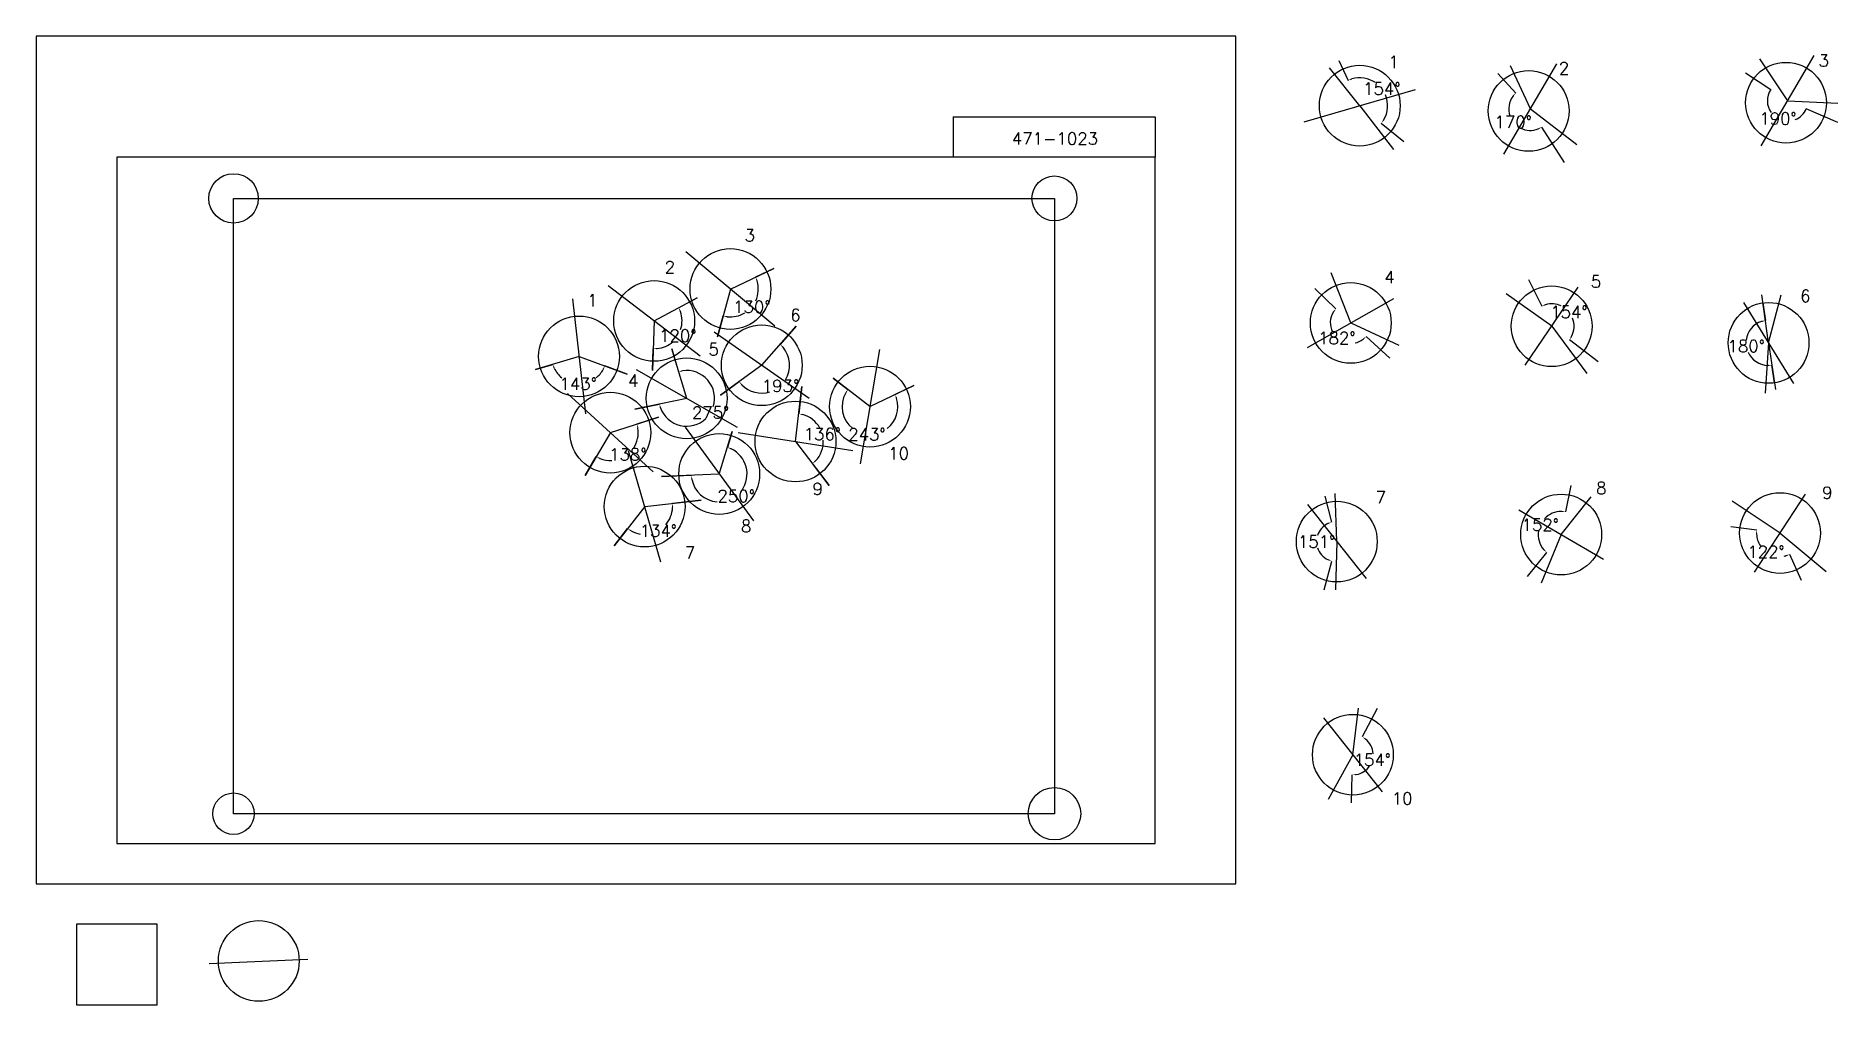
# Model space of a CAD drawing. Extents: x 0 to 2230150, y -150000 to 1050000.
import ezdxf

# ---------------------------------------------------------------- set-up
doc = ezdxf.new("R2010")
doc.units = 0
doc.header["$MEASUREMENT"] = 0
doc.layers.get('0').update_dxf_attribs({"linetype": 'CONTINUOUS'})
doc.layers.get('Defpoints').update_dxf_attribs({"linetype": 'CONTINUOUS'})
for name, color, linetype in [('_0-0_', 7, 'CONTINUOUS'), ('_0-1_V-nasSTD', 7, 'CONTINUOUS'), ('_0-2_番号', 7, 'CONTINUOUS'), ('ADD_LINE', 7, 'CONTINUOUS'), ('文字', 7, 'CONTINUOUS'), ('画像', 7, 'CONTINUOUS')]:
    doc.layers.add(name, color=color, linetype=linetype)
doc.layers.add('位置合わせ用', color=7, linetype='CONTINUOUS', plot=False)
doc.styles.get("Standard").update_dxf_attribs({"font": 'txt', "height": 15000, "bigfont": 'bigfont.shx'})
doc.dimstyles.get("Standard").update_dxf_attribs({"dimtxt": 0.18, "dimasz": 0.18, "dimexe": 0.18, "dimexo": 0.0625, "dimgap": 0.09, "dimtad": 0, "dimtih": 1, "dimtoh": 1, "dimdec": 4, "dimzin": 0, "dimdsep": 46, "dimtxsty": 'Standard', "dimcen": 0.09, "dimadec": 0, "dimazin": 0, "dimtfac": 1, "dimtdec": 4, "dimtofl": 0, "dimtmove": 0, "dimatfit": 3, "dimfxl": 1, "dimtolj": 1, "dimtzin": 0, "dimarcsym": 0})
picture_1 = doc.add_image_def('image1.jpg', size_in_pixel=(800, 600))

# ---------------------------------------------------------------- blocks, each defined once
blk = doc.blocks.new('-000-CCURVE_ORG002')
at = {"layer": '_0-0_', "color": 5, "linetype": 'Continuous'}
for p, q in [((30, -10), (10, -10)), ((10, -10), (10, -30)), ((30, -30), (30, -10)), ((10, -30), (30, -30))]:
    blk.add_line(p, q, dxfattribs=at)
blk = doc.blocks.new('-008-$$ATRU$$11$$背景色$$色$$0_0_0')
at = {"layer": '_0-2_番号'}
blk.add_blockref('-000-CCURVE_ORG002', (0, 0), dxfattribs=at)
blk = doc.blocks.new('*D27')
at = {"layer": 'ADD_LINE', "color": 0, "linetype": 'Continuous', "lineweight": -2}
for p, q in [((1612482, 1019756), (1623866, 995044)), ((1692790, 918934), (1664951, 941812))]:
    blk.add_line(p, q, dxfattribs=at)
for start, end in [(55.935441, 106.423298), (328.898292, 23.176446)]:
    blk.add_arc((1638300, 963714), 34496, start, end, dxfattribs=at)
at = {"layer": 'ADD_LINE', "color": 0}
for points in [[(1628254, 997582), (1628840, 996022), (1623866, 995045)], [(1667157, 946376), (1668518, 945414), (1664951, 941812)]]:
    blk.add_solid(points, dxfattribs=at)
at = {"layer": 'Defpoints', "color": 0}
for p in [(1612482, 1019756), (1638300, 963714), (1672046, 970868), (1692790, 918934)]:
    blk.add_point(p, dxfattribs=at)
at = {"layer": 'ADD_LINE', "color": 0, "linetype": 'Continuous', "insert": (1665608, 984790), "char_height": 15000, "attachment_point": 5}
blk.add_mtext('\\A1;154%%d', dxfattribs=at)
blk = doc.blocks.new('*D28')
at = {"color": 0, "linetype": 'Continuous', "lineweight": -2}
for p, q in [((1809179, 1003391), (1831324, 979396)), ((1891517, 893504), (1863720, 937271))]:
    blk.add_line(p, q, dxfattribs=at)
for start, end in [(143.458517, 199.177328), (242.968088, 291.666013)]:
    blk.add_arc((1849418, 959791), 26678, start, end, dxfattribs=at)
at = {"color": 0}
for points in [[(1828604, 975119), (1827364, 976233), (1831324, 979396)], [(1859646, 934256), (1858888, 935740), (1863721, 937271)]]:
    blk.add_solid(points, dxfattribs=at)
at = {"layer": 'Defpoints', "color": 0}
for p in [(1809179, 1003391), (1849418, 959791), (1823088, 955491), (1891518, 893504)]:
    blk.add_point(p, dxfattribs=at)
at = {"color": 0, "linetype": 'Continuous', "insert": (1828270, 943528), "char_height": 15000, "attachment_point": 5}
blk.add_mtext('\\A1;170%%d', dxfattribs=at)
blk = doc.blocks.new('*D31')
at = {"layer": 'ADD_LINE', "color": 0, "linetype": 'Continuous', "lineweight": -2}
for p, q in [((2115662, 1004203), (2146913, 983688)), ((2230150, 942907), (2190978, 959896))]:
    blk.add_line(p, q, dxfattribs=at)
for start, end in [(146.716384, 215.556167), (291.744567, 336.55299)]:
    blk.add_arc((2167922, 969896), 25131, start, end, dxfattribs=at)
at = {"layer": 'ADD_LINE', "color": 0}
for points in [[(2146913, 983688), (2146913, 983688), (2146913, 983688)], [(2190978, 959896), (2190978, 959896), (2190978, 959896)]]:
    blk.add_solid(points, dxfattribs=at)
at = {"layer": 'Defpoints', "color": 0}
for p in [(2115662, 1004204), (2167922, 969896), (2146156, 957332), (2230150, 942907)]:
    blk.add_point(p, dxfattribs=at)
at = {"layer": 'ADD_LINE', "color": 0, "linetype": 'Continuous', "insert": (2155982, 947782), "char_height": 15000, "attachment_point": 5}
blk.add_mtext('\\A1;190%%d', dxfattribs=at)
blk = doc.blocks.new('*D492')
at = {"color": 0, "linetype": 'Continuous', "lineweight": -2}
for p, q in [((1582560, 737261), (1608834, 712185)), ((1675657, 651191), (1646046, 677753))]:
    blk.add_line(p, q, dxfattribs=at)
for start, end in [(147.654398, 205.986177), (282.024317, 306.788949)]:
    blk.add_arc((1627174, 694681), 25352, start, end, dxfattribs=at)
at = {"color": 0}
for points in [[(1606412, 707733), (1605099, 708759), (1608834, 712185)], [(1642919, 673763), (1641794, 674993), (1646046, 677753)]]:
    blk.add_solid(points, dxfattribs=at)
at = {"layer": 'Defpoints', "color": 0}
for p in [(1582560, 737262), (1627174, 694681), (1602920, 687300), (1675658, 651190)]:
    blk.add_point(p, dxfattribs=at)
at = {"color": 0, "linetype": 'Continuous', "insert": (1609955, 676073), "char_height": 15000, "attachment_point": 5}
blk.add_mtext('\\A1;182%%d', dxfattribs=at)
blk = doc.blocks.new('*D493')
at = {"color": 0, "linetype": 'Continuous', "lineweight": -2}
for p, q in [((1847215, 748386), (1863522, 715452)), ((1933285, 646506), (1897834, 673710))]:
    blk.add_line(p, q, dxfattribs=at)
for start, end in [(64.877904, 105.999917), (332.840982, 21.383423)]:
    blk.add_arc((1875830, 690596), 27737, start, end, dxfattribs=at)
at = {"color": 0}
for points in [[(1867883, 718035), (1868485, 716481), (1863522, 715453)], [(1899804, 678380), (1901213, 677489), (1897835, 673710)]]:
    blk.add_solid(points, dxfattribs=at)
at = {"layer": 'Defpoints', "color": 0}
for p in [(1847214, 748386), (1887525, 715747), (1875830, 690596), (1933286, 646506)]:
    blk.add_point(p, dxfattribs=at)
at = {"color": 0, "linetype": 'Continuous', "insert": (1897257, 708209), "char_height": 15000, "attachment_point": 5}
blk.add_mtext('\\A1;154%%d', dxfattribs=at)
blk = doc.blocks.new('*D494')
at = {"color": 0, "linetype": 'Continuous', "lineweight": -2}
for p, q in [((2097719, 442479), (2129651, 438247)), ((2185031, 375777), (2170441, 407971))]:
    blk.add_line(p, q, dxfattribs=at)
for start, end in [(182.32444, 213.011449), (280.28229, 284.506363)]:
    blk.add_arc((2158450, 434431), 29051, start, end, dxfattribs=at)
at = {"color": 0}
for points in [[(2130255, 433215), (2128590, 433290), (2129651, 438247)], [(2166004, 405520), (2165449, 407092), (2170441, 407970)]]:
    blk.add_solid(points, dxfattribs=at)
at = {"layer": 'Defpoints', "color": 0}
for p in [(2097719, 442479), (2158450, 434431), (2134111, 418569), (2185032, 375776)]:
    blk.add_point(p, dxfattribs=at)
at = {"color": 0, "linetype": 'Continuous', "insert": (2141135, 411104), "char_height": 15000, "attachment_point": 5}
blk.add_mtext('\\A1;122%%d', dxfattribs=at)
blk = doc.blocks.new('*D495')
at = {"color": 0, "linetype": 'Continuous', "lineweight": -2}
for p, q in [((1899485, 493442), (1893065, 460614)), ((1845899, 380648), (1869761, 410403))]:
    blk.add_line(p, q, dxfattribs=at)
for start, end in [(88.997379, 136.834749), (170.916699, 221.208715)]:
    blk.add_arc((1887594, 432640), 28505, start, end, dxfattribs=at)
at = {"color": 0}
for points in [[(1888005, 460311), (1888181, 461969), (1893065, 460615)], [(1865573, 413259), (1866726, 414463), (1869761, 410403)]]:
    blk.add_solid(points, dxfattribs=at)
at = {"layer": 'Defpoints', "color": 0}
for p in [(1899486, 493442), (1869381, 454567), (1887594, 432640), (1845899, 380648)]:
    blk.add_point(p, dxfattribs=at)
at = {"color": 0, "linetype": 'Continuous', "insert": (1861739, 444640), "char_height": 15000, "attachment_point": 5}
blk.add_mtext('\\A1;152%%d', dxfattribs=at)
blk = doc.blocks.new('*D496')
at = {"color": 0, "linetype": 'Continuous', "lineweight": -2}
for p, q in [((1594921, 479957), (1603443, 448007)), ((1594453, 364310), (1603625, 399771))]:
    blk.add_line(p, q, dxfattribs=at)
for start, end in [(116.442259, 162.722612), (197.730428, 243.989803)]:
    blk.add_arc((1609870, 423913), 24936, start, end, dxfattribs=at)
at = {"color": 0}
for points in [[(1599060, 445461), (1598471, 447020), (1603443, 448007)], [(1598646, 400720), (1599223, 402284), (1603625, 399771)]]:
    blk.add_solid(points, dxfattribs=at)
at = {"layer": 'Defpoints', "color": 0}
for p in [(1594921, 479958), (1587247, 434403), (1609870, 423913), (1594453, 364310)]:
    blk.add_point(p, dxfattribs=at)
at = {"color": 0, "linetype": 'Continuous', "insert": (1584933, 423819), "char_height": 15000, "attachment_point": 5}
blk.add_mtext('\\A1;151%%d', dxfattribs=at)
blk = doc.blocks.new('*D497')
at = {"color": 0, "linetype": 'Continuous', "lineweight": -2}
for p, q in [((2137280, 719501), (2140368, 697666)), ((2151611, 620534), (2148379, 642348))]:
    blk.add_line(p, q, dxfattribs=at)
for start, end in [(108.314688, 172.816777), (204.310121, 268.164898)]:
    blk.add_arc((2144282, 669994), 27948, start, end, dxfattribs=at)
at = {"color": 0}
for points in [[(2135690, 695715), (2135310, 697337), (2140368, 697666)], [(2143435, 641228), (2143339, 642892), (2148379, 642348)]]:
    blk.add_solid(points, dxfattribs=at)
at = {"layer": 'Defpoints', "color": 0}
for p in [(2137280, 719501), (2144282, 669994), (2122350, 652671), (2151611, 620534)]:
    blk.add_point(p, dxfattribs=at)
at = {"color": 0, "linetype": 'Continuous', "insert": (2116623, 665988), "char_height": 15000, "attachment_point": 5}
blk.add_mtext('\\A1;180%%d', dxfattribs=at)
blk = doc.blocks.new('*D662')
at = {"color": 0, "linetype": 'Continuous', "lineweight": -2}
for p, q in [((1659684, 217062), (1641346, 182000)), ((1628066, 100544), (1629066, 134978))]:
    blk.add_line(p, q, dxfattribs=at)
for start, end in [(2.755917, 50.881259), (279.845571, 326.395586)]:
    blk.add_arc((1629789, 159904), 24936, start, end, dxfattribs=at)
at = {"color": 0}
for points in [[(1645980, 179947), (1645064, 178555), (1641346, 182001)], [(1633993, 136166), (1634112, 134504), (1629066, 134978)]]:
    blk.add_solid(points, dxfattribs=at)
at = {"layer": 'Defpoints', "color": 0}
for p in [(1659684, 217062), (1629789, 159904), (1648804, 143771), (1628066, 100544)]:
    blk.add_point(p, dxfattribs=at)
at = {"color": 0, "linetype": 'Continuous', "insert": (1653916, 153603), "char_height": 15000, "attachment_point": 5}
blk.add_mtext('\\A1;154%%d', dxfattribs=at)
blk = doc.blocks.new('*D665')
at = {"layer": 'ADD_LINE', "color": 0, "linetype": 'Continuous', "lineweight": -2}
for p, q in [((913286, 762242), (890575, 751460)), ((843609, 677342), (850533, 703333))]:
    blk.add_line(p, q, dxfattribs=at)
for start, end in [(335.028973, 17.08372), (263.395058, 301.01829)]:
    blk.add_arc((859413, 736666), 34496, start, end, dxfattribs=at)
at = {"layer": 'ADD_LINE', "color": 0}
for points in [[(893163, 747102), (891610, 746498), (890575, 751460)], [(855601, 703218), (855289, 701581), (850533, 703333)]]:
    blk.add_solid(points, dxfattribs=at)
at = {"layer": 'Defpoints', "color": 0}
for p in [(913286, 762242), (859413, 736666), (875884, 706357), (843609, 677342)]:
    blk.add_point(p, dxfattribs=at)
at = {"layer": 'ADD_LINE', "color": 0, "linetype": 'Continuous', "insert": (885930, 714603), "char_height": 15000, "attachment_point": 5}
blk.add_mtext('\\A1;130%%d', dxfattribs=at)
blk = doc.blocks.new('*D668')
at = {"layer": 'ADD_LINE', "color": 0, "linetype": 'Continuous', "lineweight": -2}
for p, q in [((818432, 725720), (795416, 713411)), ((762808, 635770), (763767, 662670))]:
    blk.add_line(p, q, dxfattribs=at)
for start, end in [(341.832094, 19.825678), (276.268214, 311.699353)]:
    blk.add_arc((764998, 697143), 34496, start, end, dxfattribs=at)
at = {"layer": 'ADD_LINE', "color": 0}
for points in [[(798210, 709182), (796687, 708504), (795417, 713411)], [(768733, 663687), (768795, 662021), (763767, 662670)]]:
    blk.add_solid(points, dxfattribs=at)
at = {"layer": 'Defpoints', "color": 0}
for p in [(818432, 725720), (764998, 697143), (786243, 669967), (762808, 635770)]:
    blk.add_point(p, dxfattribs=at)
at = {"layer": 'ADD_LINE', "color": 0, "linetype": 'Continuous', "insert": (794267, 678888), "char_height": 15000, "attachment_point": 5}
blk.add_mtext('\\A1;120%%d', dxfattribs=at)
blk = doc.blocks.new('*D671')
at = {"layer": 'ADD_LINE', "color": 0, "linetype": 'Continuous', "lineweight": -2}
for p, q in [((618185, 636941), (639534, 643397)), ((731775, 631086), (703896, 641422))]:
    blk.add_line(p, q, dxfattribs=at)
for start, end in [(205.26785, 231.144174), (308.855826, 331.216436)]:
    blk.add_arc((672047, 653230), 33967, start, end, dxfattribs=at)
at = {"layer": 'ADD_LINE', "color": 0}
for points in [[(642107, 639030), (640552, 638432), (639534, 643397)], [(702575, 636528), (701059, 637221), (703896, 641422)]]:
    blk.add_solid(points, dxfattribs=at)
at = {"layer": 'Defpoints', "color": 0}
for p in [(672047, 653230), (618184, 636941), (731775, 631086), (657390, 622588)]:
    blk.add_point(p, dxfattribs=at)
at = {"layer": 'ADD_LINE', "color": 0, "linetype": 'Continuous', "insert": (671005, 619278), "char_height": 15000, "attachment_point": 5}
blk.add_mtext('\\A1;143%%d', dxfattribs=at)
blk = doc.blocks.new('*D674')
at = {"layer": 'ADD_LINE', "color": 0, "linetype": 'Continuous', "lineweight": -2}
for p, q in [((940805, 690630), (921001, 668140)), ((847122, 605323), (870248, 622042))]:
    blk.add_line(p, q, dxfattribs=at)
for start, end in [(328.479038, 40.320903), (224.176741, 286.733678)]:
    blk.add_arc((898203, 642251), 34496, start, end, dxfattribs=at)
at = {"layer": 'ADD_LINE', "color": 0}
for points in [[(925098, 665156), (923909, 663989), (921001, 668140)], [(874101, 618748), (872825, 617676), (870248, 622041)]]:
    blk.add_solid(points, dxfattribs=at)
at = {"layer": 'Defpoints', "color": 0}
for p in [(940805, 690630), (898203, 642251), (931424, 632961), (847122, 605323)]:
    blk.add_point(p, dxfattribs=at)
at = {"layer": 'ADD_LINE', "color": 0, "linetype": 'Continuous', "insert": (921396, 616717), "char_height": 15000, "attachment_point": 5}
blk.add_mtext('\\A1;193%%d', dxfattribs=at)
blk = doc.blocks.new('*D677')
at = {"layer": 'ADD_LINE', "color": 0, "linetype": 'Continuous', "lineweight": -2}
for p, q in [((786814, 662704), (795337, 634305)), ((741144, 587758), (771498, 594153))]:
    blk.add_line(p, q, dxfattribs=at)
for start, end in [(342.956329, 98.392758), (200.210032, 313.285737)]:
    blk.add_arc((805252, 601265), 34496, start, end, dxfattribs=at)
at = {"layer": 'ADD_LINE', "color": 0}
for points in [[(800036, 636205), (800398, 634578), (795337, 634305)], [(773681, 589578), (772080, 589118), (771498, 594153)]]:
    blk.add_solid(points, dxfattribs=at)
at = {"layer": 'Defpoints', "color": 0}
for p in [(786814, 662704), (838556, 610253), (741144, 587758), (805252, 601265)]:
    blk.add_point(p, dxfattribs=at)
at = {"layer": 'ADD_LINE', "color": 0, "linetype": 'Continuous', "insert": (834914, 583654), "char_height": 15000, "attachment_point": 5}
blk.add_mtext('\\A1;275%%d', dxfattribs=at)
blk = doc.blocks.new('*D680')
at = {"layer": 'ADD_LINE', "color": 0, "linetype": 'Continuous', "lineweight": -2}
for p, q in [((770419, 577803), (743704, 569289)), ((679664, 505785), (693356, 529077))]:
    blk.add_line(p, q, dxfattribs=at)
for start, end in [(325.670829, 9.364736), (247.863258, 272.819434)]:
    blk.add_arc((710837, 558815), 34496, start, end, dxfattribs=at)
at = {"layer": 'ADD_LINE', "color": 0}
for points in [[(745683, 564623), (744063, 564233), (743704, 569289)], [(698208, 527609), (697470, 526115), (693356, 529077)]]:
    blk.add_solid(points, dxfattribs=at)
at = {"layer": 'Defpoints', "color": 0}
for p in [(710837, 558815), (770420, 577804), (720110, 525589), (679664, 505785)]:
    blk.add_point(p, dxfattribs=at)
at = {"layer": 'ADD_LINE', "color": 0, "linetype": 'Continuous', "insert": (732365, 531861), "char_height": 15000, "attachment_point": 5}
blk.add_mtext('\\A1;138%%d', dxfattribs=at)
blk = doc.blocks.new('*D683')
at = {"layer": 'ADD_LINE', "color": 0, "linetype": 'Continuous', "lineweight": -2}
for p, q in [((986476, 626402), (1004873, 612147)), ((1086599, 617033), (1063267, 605888))]:
    blk.add_line(p, q, dxfattribs=at)
for start, end in [(150.541586, 230.976019), (308.181206, 17.221825)]:
    blk.add_arc((1032141, 591018), 34496, start, end, dxfattribs=at)
at = {"layer": 'ADD_LINE', "color": 0}
for points in [[(1002799, 607522), (1001411, 608444), (1004873, 612147)], [(1065866, 601535), (1064314, 600928), (1063267, 605888)]]:
    blk.add_solid(points, dxfattribs=at)
at = {"layer": 'Defpoints', "color": 0}
for p in [(986476, 626402), (1086600, 617034), (1032141, 591018), (1007049, 567347)]:
    blk.add_point(p, dxfattribs=at)
at = {"layer": 'ADD_LINE', "color": 0, "linetype": 'Continuous', "insert": (1028464, 556719), "char_height": 15000, "attachment_point": 5}
blk.add_mtext('\\A1;243%%d', dxfattribs=at)
blk = doc.blocks.new('*D686')
at = {"layer": 'ADD_LINE', "color": 0, "linetype": 'Continuous', "lineweight": -2}
for p, q in [((947831, 615862), (943906, 582101)), ((981807, 493453), (960970, 520507))]:
    blk.add_line(p, q, dxfattribs=at)
for start, end in [(28.97389, 75.055623), (315.914786, 2.841204)]:
    blk.add_arc((939922, 547836), 34496, start, end, dxfattribs=at)
at = {"layer": 'ADD_LINE', "color": 0}
for points in [[(948974, 581984), (948662, 580347), (943906, 582101)], [(964145, 524459), (965255, 523215), (960970, 520507)]]:
    blk.add_solid(points, dxfattribs=at)
at = {"layer": 'Defpoints', "color": 0}
for p in [(947831, 615862), (939922, 547836), (974150, 543547), (981807, 493452)]:
    blk.add_point(p, dxfattribs=at)
at = {"layer": 'ADD_LINE', "color": 0, "linetype": 'Continuous', "insert": (973165, 557046), "char_height": 15000, "attachment_point": 5}
blk.add_mtext('\\A1;136%%d', dxfattribs=at)
blk = doc.blocks.new('*D689')
at = {"layer": 'ADD_LINE', "color": 0, "linetype": 'Continuous', "lineweight": -2}
for p, q in [((861760, 560238), (855681, 540543)), ((773933, 504614), (811041, 506153))]:
    blk.add_line(p, q, dxfattribs=at)
for start, end in [(324.917125, 64.533605), (190.686579, 265.514261)]:
    blk.add_arc((845507, 507582), 34496, start, end, dxfattribs=at)
at = {"layer": 'ADD_LINE', "color": 0}
for points in [[(860642, 539502), (860036, 537950), (855681, 540543)], [(812437, 501280), (810781, 501090), (811041, 506153)]]:
    blk.add_solid(points, dxfattribs=at)
at = {"layer": 'Defpoints', "color": 0}
for p in [(861760, 560238), (773932, 504614), (845507, 507582), (879409, 501210)]:
    blk.add_point(p, dxfattribs=at)
at = {"layer": 'ADD_LINE', "color": 0, "linetype": 'Continuous', "insert": (866559, 480255), "char_height": 15000, "attachment_point": 5}
blk.add_mtext('\\A1;250%%d', dxfattribs=at)
blk = doc.blocks.new('*D692')
at = {"layer": 'ADD_LINE', "color": 0, "linetype": 'Continuous', "lineweight": -2}
for p, q in [((823116, 475338), (787558, 471259)), ((715644, 418542), (732214, 440017))]:
    blk.add_line(p, q, dxfattribs=at)
for start, end in [(319.201068, 358.232126), (240.657878, 260.754136)]:
    blk.add_arc((753287, 467327), 34496, start, end, dxfattribs=at)
at = {"layer": 'ADD_LINE', "color": 0}
for points in [[(788599, 466298), (786934, 466229), (787558, 471259)], [(736844, 437952), (735924, 436562), (732214, 440017)]]:
    blk.add_solid(points, dxfattribs=at)
at = {"layer": 'Defpoints', "color": 0}
for p in [(823116, 475338), (753287, 467327), (757538, 433095), (715644, 418542)]:
    blk.add_point(p, dxfattribs=at)
at = {"layer": 'ADD_LINE', "color": 0, "linetype": 'Continuous', "insert": (770245, 437288), "char_height": 15000, "attachment_point": 5}
blk.add_mtext('\\A1;134%%d', dxfattribs=at)

msp = doc.modelspace()

# ---------------------------------------------------------------- linework, layer by layer
at = {"layer": '_0-1_V-nasSTD', "color": 7, "linetype": 'Continuous'}
for p, q in [((1485000, 1050000), (0, 1050000)), ((0, 1050000), (0, 0)), ((1485000, 1050000), (0, 1050000)), ((0, 1050000), (0, 0)), ((1485000, 0), (1485000, 1050000)), ((1485000, 0), (1485000, 1050000)), ((1135000, 950000), (1135000, 900000)), ((1135000, 950000), (1385000, 950000)), ((1385000, 950000), (1385000, 900000)), ((1385000, 900000), (100000, 900000)), ((100000, 900000), (100000, 50000)), ((1385000, 50000), (1385000, 900000)), ((100000, 50000), (1385000, 50000)), ((0, 0), (1485000, 0)), ((0, 0), (1485000, 0))]:
    msp.add_line(p, q, dxfattribs=at)
at = {"layer": 'ADD_LINE', "color": 5, "linetype": 'Continuous'}
for p, q in [((1638300.12759, 963713.94411), (1600657, 1010465.5)), ((1849417.68706, 959791.40858), (1824731.61592, 1013095)), ((2167921.53926, 969895.92252), (2133337.061, 1021586.01265)), ((1638300.12759, 963713.94411), (1680185.5, 909330)), ((1849417.68706, 959791.40858), (1907070.5, 915461)), ((2167921.53926, 969895.92252), (2230150.4375, 966693.63309)), ((859412.75, 736665.94411), (913286, 762242)), ((859412.75, 736665.94411), (843609, 677342)), ((1627173.85936, 694681.42053), (1603053, 756584)), ((764997.75, 697143.44411), (818431.68469, 725719.7719)), ((1875829.60478, 690595.69901), (1819695, 730821)), ((2144282.17651, 669993.66595), (2135874.84661, 729434.5)), ((2144282.17651, 669993.66595), (2159881.11393, 729434.5)), ((764997.75, 697143.44411), (762807.5, 635770)), ((1627173.85936, 694681.42053), (1686782, 666999.5)), ((898203.25, 642251.44411), (940805.09619, 690629.86067)), ((1875829.60478, 690595.69901), (1919233, 631868.5)), ((2144282.17651, 669993.66595), (2139973.5, 607862)), ((2144282.17651, 669993.66595), (2152852.5, 612158.5)), ((672046.75, 653229.94411), (618184.5, 636941)), ((672046.75, 653229.94411), (731775, 631086)), ((805252.25, 601264.94411), (786814, 662704)), ((898203.25, 642251.44411), (847122.10174, 605322.84823)), ((1032140.75, 591018.44411), (986476, 626402)), ((939921.75, 547836.44411), (947831.5, 615862.5)), ((1032140.75, 591018.44411), (1086599.5, 617033.5)), ((805252.25, 601264.94411), (741143.5, 587757.5)), ((710837.25, 558814.94411), (679664, 505785)), ((710837.25, 558814.94411), (770419.5, 577803.5)), ((845506.75, 507581.94411), (861760.5, 560237.90715)), ((939921.75, 547836.44411), (981807.12241, 493452.5)), ((845506.75, 507581.94411), (773932.5, 504614)), ((753287.25, 467327.44411), (823116, 475338)), ((1609869.59541, 423912.59025), (1607859.5021, 483624.43754)), ((1887594.19761, 432639.77192), (1924592.5, 479202.5)), ((2158449.59821, 434430.75199), (2099218, 473956.5)), ((753287.25, 467327.44411), (715644.12241, 418542.37804)), ((1609869.59541, 423912.59025), (1608159.50179, 364310.06247)), ((1887594.19761, 432639.77192), (1862762, 372404)), ((2158449.59821, 434430.75199), (2215384.5, 387018.5)), ((1629789, 159904), (1636845.5, 217647.28885)), ((1629789, 159904), (1599375.79815, 104642.5))]:
    msp.add_line(p, q, dxfattribs=at)
at = {"layer": 'ADD_LINE', "color": 1, "linetype": 'Continuous'}
for p, q in [((1816519.43706, 903878.65858), (1882315.93706, 1015704.15858)), ((2135023.28926, 913983.17252), (2200819.78926, 1025808.67252)), ((1569397.37759, 943664.44411), (1707202.87759, 983763.44411)), ((914460.46048, 690629.86067), (804365.03952, 782702.02756)), ((822089.80684, 653668.52659), (707905.69316, 740618.36163)), ((1843082.10478, 642335.94901), (1908577.10478, 738855.44901)), ((663970.93443, 724534.5906), (680122.56557, 581925.29762)), ((1573690.48436, 664418.92053), (1680657.23436, 724943.92053)), ((2113351.05151, 720119.29095), (2175213.30151, 619868.04095)), ((957032.09236, 601157.17791), (839374.40764, 683345.71031)), ((1044110.09312, 661773.69998), (1020171.40688, 520263.18824)), ((742919.48998, 636820.51239), (867585.01002, 565709.37583)), ((657937.16403, 607303.62642), (763737.33597, 510326.2618)), ((803230.32961, 565567.07744), (887783.17039, 449596.81079)), ((869000.90414, 558781.99257), (1010842.59586, 536890.89566)), ((773336.75, 398424.69411), (733237.75, 536230.19411)), ((1573599.84541, 469670.84025), (1646139.34541, 378154.34025)), ((2126994.59821, 386171.00199), (2189904.59821, 482690.50199)), ((1835025.69761, 463233.02192), (1940162.69761, 402046.52192)), ((1593519.25, 205662.25), (1666058.75, 114145.75)), ((214262.32302, -98799.56876), (336470.78129, -93322.43898))]:
    msp.add_line(p, q, dxfattribs=at)
at = {"layer": 'ADD_LINE', "color": 5, "linetype": 'ByBlock'}
for centre in [(1638300.12759, 963713.94411), (1847299.84098, 957259.81804), (2165803.69318, 967364.33199), (859412.75, 736665.94411), (764997.75, 697143.44411), (1627173.85936, 694681.42053), (1875829.60478, 690595.69901), (2144282.17651, 669993.66595), (672046.75, 653229.94411), (898203.25, 642251.44411), (805252.25, 601264.94411), (1032140.75, 591018.44411), (710837.25, 558814.94411), (939921.75, 547836.44411), (845506.75, 507581.94411), (753287.25, 467327.44411), (1609869.59541, 423912.59025), (1887594.19761, 432639.77192), (2158449.59821, 434430.75199), (1629789, 159904), (275704.61091, -95468.83904)]:
    msp.add_circle(centre, 50000, dxfattribs=at)
at = {"layer": '位置合わせ用', "color": 5, "linetype": 'Continuous'}
for centre, radius in [((244424.4, 848880.595), 30579.2687), ((1260424.4, 848880.595), 27848.33235), ((244424.4, 86880.595), 25672.78835), ((1260424.4, 86880.595), 32483.49996)]:
    msp.add_circle(centre, radius, dxfattribs=at)

# ---------------------------------------------------------------- block references
at = {"layer": '_0-0_', "xscale": 5000, "yscale": 5000, "zscale": 5000}
msp.add_blockref('-008-$$ATRU$$11$$背景色$$色$$0_0_0', (0, 0), dxfattribs=at)

# ---------------------------------------------------------------- texts
at = {"layer": '文字', "color": 5, "linetype": 'Continuous'}
for s, p in [('3', (2206162.5, 1012123.5)), ('1', (1673664.84659, 1010338.61449)), ('2', (1884735.5, 1002469.5)), ('3', (876874, 795726.5)), ('2', (778067.5, 756204)), ('4', (1668695.5, 743754)), ('5', (1924216.5, 738393)), ('1', (682189, 715217.5)), ('6', (2183311.5, 720524.5)), ('6', (933567.969, 696919.93226)), ('5', (832228, 654470)), ('4', (732690, 615679.5)), ('10', (1054725.5, 525656)), ('9', (961042.5, 481742)), ('8', (1930840.69761, 482615.93968)), ('9', (2210625.69761, 476897.98348)), ('7', (1657991.59541, 471180.02727)), ('8', (872482.5, 435632.5)), ('7', (802952.5, 402697)), ('10', (1677911, 98195.5))]:
    msp.add_text(s, height=15000, dxfattribs=at).set_placement(p)
at = {"layer": '文字', "linetype": 'Continuous'}
msp.add_text('471-1023', height=15000, dxfattribs=at).set_placement((1207698.06436, 915464.91089))

# ---------------------------------------------------------------- dimensions: what is measured, and where the dimension line sits
at = {"color": 5, "linetype": 'Continuous'}
for base, center, p1, p2, picture, middle in [((1823088.23526, 955490.96023), (1849417.68706, 959791.40858), (1809178.77504, 1003391.05715), (1891517.5, 893504), '*D28', (1828269.9978, 943527.67201)), ((1602919.66927, 687300.1765), (1627173.85936, 694681.42053), (1582560, 737261.5), (1675657.5, 651190.5), '*D492', (1609955.37168, 676073.03042)), ((1887525.02456, 715746.55986), (1875829.60478, 690595.69901), (1847214.5, 748386.5), (1933285.5, 646506), '*D493', (1897256.73514, 708208.95339)), ((2122350.14113, 652670.99813), (2144282.17651, 669993.66595), (2137279.85621, 719500.91301), (2151611.40936, 620533.75951), '*D497', (2116622.71578, 665988.26601)), ((1869381.14317, 454567.03326), (1887594.19761, 432639.77192), (1899485.5, 493442.5), (1845899, 380648), '*D495', (1861738.50652, 444639.91276)), ((1587247.09662, 434402.94997), (1609869.59541, 423912.59025), (1594921, 479957.5), (1594452.55209, 364310), '*D496', (1584933.35154, 423818.56891)), ((2134111.47282, 418568.6119), (2158449.59821, 434430.75199), (2097719, 442479), (2185031.5, 375776.5), '*D494', (2141135.0292, 411103.5675)), ((1648803.90553, 143771.4718), (1629789, 159904), (1659684.47103, 217061.94462), (1628066.5, 100544), '*D662', (1653916.18486, 153602.8851))]:
    dim = msp.add_angular_dim_3p(base=base, center=center, p1=p1, p2=p2, dimstyle='Standard', override={"dimasz": 5000, "dimtmove": 2}, dxfattribs=at)
    dim.commit()
    dim.dimension.update_dxf_attribs({"geometry": picture, "text_midpoint": middle})
at = {"layer": 'ADD_LINE', "color": 5, "linetype": 'Continuous'}
for base, center, p1, p2, override, picture, middle in [((1672045.78438, 970867.8893), (1638300.12759, 963713.94411), (1612481.5, 1019756.5), (1692790, 918933.5), {"dimasz": 5000, "dimtmove": 2}, '*D27', (1665608.30751, 984790.2719)), ((2146156.07889, 957332.10205), (2167921.53926, 969895.92252), (2115661.5, 1004203.5), (2230150.5, 942906.93528), {"dimtmove": 2}, '*D31', (2155981.84538, 947781.93238)), ((875883.53216, 706356.51292), (859412.75, 736665.94411), (913286, 762242), (843609, 677342), {"dimasz": 5000, "dimtmove": 2}, '*D665', (885930.34565, 714603.18352)), ((786243.28971, 669966.70173), (764997.75, 697143.44411), (818431.68469, 725719.7719), (762807.5, 635770), {"dimasz": 5000, "dimtmove": 2}, '*D668', (794266.6689, 678887.5226)), ((931424.39979, 632961.47692), (898203.25, 642251.44411), (940805.09619, 690629.86067), (847122.10174, 605322.84823), {"dimasz": 5000, "dimtmove": 2}, '*D674', (921396.43963, 616716.67881)), ((657389.61228, 622587.56543), (672046.75, 653229.94411), (618184.5, 636941), (731775, 631086), {"dimasz": 5000, "dimtmove": 2}, '*D671', (671004.77904, 619278.48826)), ((838556.43519, 610252.68757), (805252.25, 601264.94411), (786814, 662704), (741143.5, 587757.5), {"dimasz": 5000, "dimtmove": 2}, '*D677', (834913.82201, 583654.16815)), ((1007048.56517, 567347.14199), (1032140.75, 591018.44411), (986476, 626402), (1086599.5, 617033.5), {"dimasz": 5000, "dimtmove": 2}, '*D683', (1028464.1523, 556719.30544)), ((974149.70574, 543547.46642), (939921.75, 547836.44411), (947831.5, 615862.5), (981807.12241, 493452.5), {"dimasz": 5000, "dimtmove": 2}, '*D686', (973165.16618, 557046.41507)), ((720109.78259, 525588.92384), (710837.25, 558814.94411), (770419.5, 577803.5), (679664, 505785), {"dimasz": 5000, "dimtmove": 2}, '*D680', (732364.95318, 531861.16368)), ((879408.75908, 501209.96919), (845506.75, 507581.94411), (861760.5, 560237.90715), (773932.5, 504614), {"dimasz": 5000, "dimtmove": 2}, '*D689', (866558.9038, 480255.12387)), ((757538.17603, 433094.74174), (753287.25, 467327.44411), (823116, 475338), (715644.12241, 418542.37804), {"dimasz": 5000, "dimtmove": 2}, '*D692', (770244.88224, 437287.68724))]:
    dim = msp.add_angular_dim_3p(base=base, center=center, p1=p1, p2=p2, dimstyle='Standard', override=override, dxfattribs=at)
    dim.commit()
    dim.dimension.update_dxf_attribs({"geometry": picture, "text_midpoint": middle})

# ---------------------------------------------------------------- pictures from other files: only their frames are drawn
at = {"layer": '画像', "color": 5, "linetype": 'Continuous'}
image = msp.add_image(picture_1, insert=(244424.4, 86880.595), size_in_units=(1016000, 762000), dxfattribs=at)
image.dxf.flags = 7

doc.saveas('drawing.dxf')
